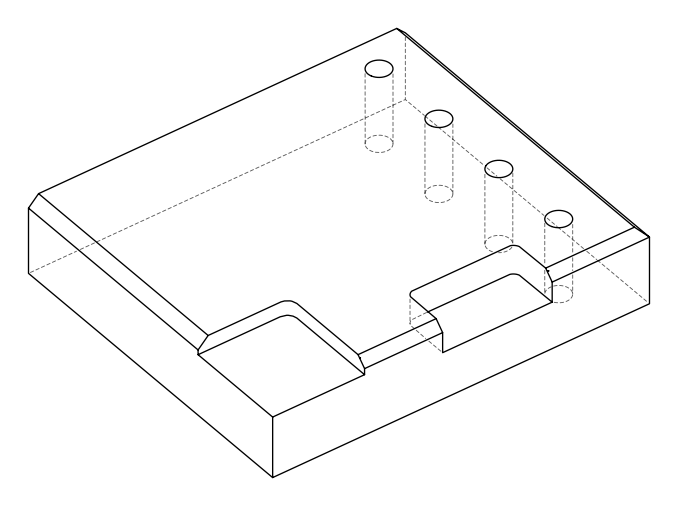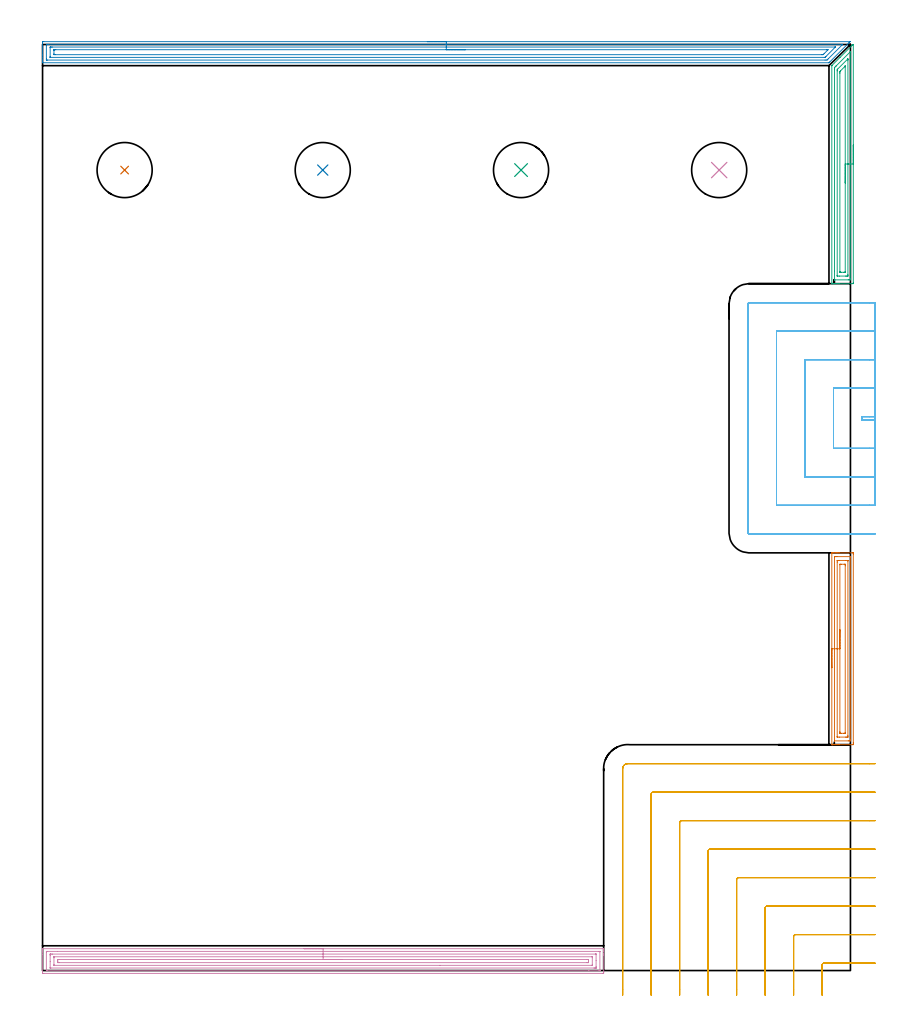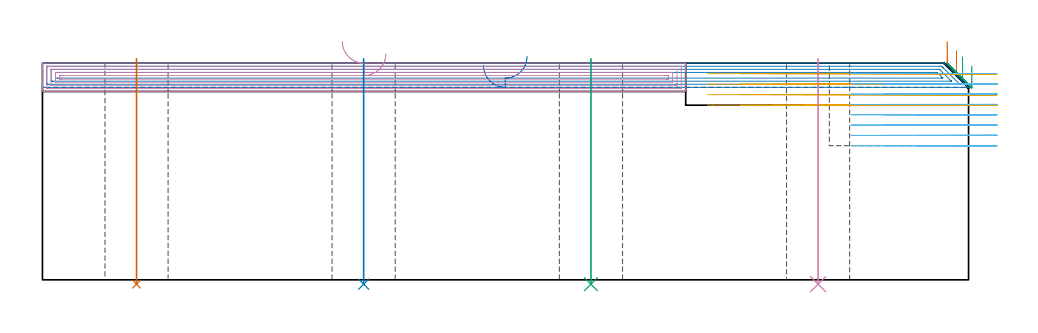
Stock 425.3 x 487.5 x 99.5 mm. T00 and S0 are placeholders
(PLAN: 10 operations, 2 tool changes, 64.8 min)
(1 AREA_MILL | FG_CHAMFER_SURFACE | UGT0205_001 | 3.51 min | 7257 mm3)
(2 AREA_MILL_1 | FG_CHAMFER_SURFACE_1 | UGT0205_001 | 13.71 min | 26191 mm3)
(3 AREA_MILL_2 | FG_CHAMFER_SURFACE_2 | UGT0205_001 | 4.14 min | 7978 mm3)
(4 AREA_MILL_3 | FG_CHAMFER_SURFACE_3 | UGT0205_001 | 12.07 min | 25519 mm3)
(5 MILL_CORNER_NOTCH_RECTANGULAR | CORNER_NOTCH_RECTANGULAR | UGT0201_094 | Follow Part, ap 5, ae 75% | 10.42 min | 296473 mm3)
(6 MILL_SLOT | SLOT_PARTIAL_RECTANGULAR | UGT0201_094 | Follow Part, ap 5, ae 75% | 19.26 min | 340600 mm3)
(7 INDEXABLE_INSERT_DRILL_THROUGH_HOLE_FROM_SOLID | STEP1HOLE | NXT0302_029 | 0.42 min | 65638 mm3)
(8 INDEXABLE_INSERT_DRILL_THROUGH_HOLE_FROM_SOLID_1 | STEP1HOLE_1 | NXT0302_029 | 0.42 min | 65663 mm3)
(9 INDEXABLE_INSERT_DRILL_THROUGH_HOLE_FROM_SOLID_2 | STEP1HOLE_2 | NXT0302_029 | 0.42 min | 65659 mm3)
(10 INDEXABLE_INSERT_DRILL_THROUGH_HOLE_FROM_SOLID_3 | STEP1HOLE_3 | NXT0302_029 | 0.42 min | 65639 mm3)
(TOOL UGT0205_001 | Chamfer Mill 20 x 3 x 45 deg. | D20 FL50 Z2)
(TOOL UGT0201_094 | End mill 20 mm | D20 FL38 Z4)
(TOOL NXT0302_029 | Index. Insert Drill 29mm [880-D2900L32-05] | D29 PA176 FL145 Z2)
(OP 1 AREA_MILL)
G17 G21 G94 G90
T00 M6
G54
G17 G0 G90 X415.5 Y159.4 S1061 M3
G43 Z109.5 H0
G94 G1 Y159.438 Z108.628 F250.
Y159.552 Z107.763
Y159.741 Z106.912
Y160.003 Z106.08
Y160.337 Z105.274
Y160.74 Z104.5
Y161.208 Z103.764
Y161.74 Z103.072
Y162.329 Z102.429
Y162.972 Z101.84
Y163.664 Z101.308
Y164.4 Z100.84
Y165.174 Z100.437
Y165.98 Z100.103
Y166.812 Z99.841
Y167.664 Z99.652
Y168.528 Z99.538
Y169.4 Z99.5
Y219.757
X415.502 Y219.89 Z99.489
X415.622 Y219.897 Z99.37
X415.75 Y219.9 Z99.249
X416.452 Z98.547
X417.078 Z97.921
X417.642 Z97.354
X417.924 Z97.073
X418.519 Z96.478
X418.801 Z96.196
X419.396 Z95.598
X426.412 Z88.585
X426.713 Y219.896 Z88.284
X426.792 Y219.89 Z88.205
X426.799 Y219.809 Z88.199
X426.8 Y219.311 Z88.2
Y119.986
X426.799 Y119.489 Z88.201
X426.795 Y119.099 Z88.203
X426.792 Y118.91 Z88.205
X426.412 Y118.9 Z88.585
X419.396 Z95.598
X418.801 Z96.196
X418.519 Z96.478
X417.924 Z97.073
X417.642 Z97.354
X417.078 Z97.921
X416.452 Z98.547
X415.888 Z99.111
X415.75 Z99.249
X415.624 Z99.368
X415.622 Z99.371
X415.502 Y118.91 Z99.488
X415.5 Y119.043 Z99.5
Y169.4
X416.914 Z98.086
X416.915 Y217.376 Z98.085
X416.916 Y217.529 Z98.084
X416.921 Y217.889 Z98.079
X417.279 Y217.897 Z97.721
X417.642 Y217.899 Z97.358
X418.154 Y217.9 Z96.846
X425.322 Y217.899 Z89.678
X425.347 Y217.897 Z89.653
X425.371 Y217.89 Z89.629
X425.379 Y217.885 Z89.621
X425.381 Y217.867 Z89.619
X425.385 Y217.681 Z89.615
Y121.424
X425.384 Y121.271 Z89.616
X425.379 Y120.911 Z89.621
X425.021 Y120.903 Z89.979
X424.658 Y120.901 Z90.342
X424.146 Y120.9 Z90.854
X416.978 Y120.901 Z98.022
X416.953 Y120.903 Z98.047
X416.929 Y120.91 Z98.071
X416.921 Y120.915 Z98.079
X416.919 Y120.933 Z98.081
X416.915 Y121.119 Z98.085
X416.914 Y169.4 Z98.086
X418.328 Z96.672
X418.329 Y215.048 Z96.671
X418.331 Y215.746 Z96.669
X418.333 Y215.842 Z96.667
X418.335 Y215.883 Z96.665
X418.376 Y215.892 Z96.624
X418.519 Y215.895 Z96.481
X419.245 Y215.9 Z95.755
X419.396 Z95.604
X422.752 Z92.248
X423.63 Y215.899 Z91.37
X423.781 Y215.896 Z91.219
X423.932 Y215.89 Z91.068
X423.965 Y215.887 Z91.035
X423.967 Y215.861 Z91.033
X423.97 Y215.811 Z91.03
X423.971 Y215.746 Z91.029
Y215.552
Y123.752
X423.969 Y123.054 Z91.031
X423.967 Y122.958 Z91.033
X423.965 Y122.917 Z91.035
X423.924 Y122.908 Z91.076
X423.781 Y122.905 Z91.219
X423.055 Y122.9 Z91.945
X422.904 Z92.096
X419.548 Z95.452
X418.67 Y122.901 Z96.33
X418.519 Y122.904 Z96.481
X418.368 Y122.91 Z96.632
X418.335 Y122.913 Z96.665
X418.333 Y122.939 Z96.667
X418.33 Y122.989 Z96.67
X418.329 Y123.054 Z96.671
X418.328 Y123.248 Z96.672
Y169.4
X419.743 Z95.257
Y213.611
X419.744 Y213.791 Z95.256
X419.747 Y213.856 Z95.253
X419.749 Y213.885 Z95.251
X419.765 Y213.89 Z95.235
X419.866 Y213.894 Z95.134
X420.273 Y213.9 Z94.727
X420.336 Z94.664
X422.027 Z92.973
X422.09 Z92.91
X422.435 Y213.894 Z92.565
X422.521 Y213.89 Z92.479
X422.551 Y213.883 Z92.449
X422.553 Y213.856 Z92.447
X422.555 Y213.784 Z92.445
X422.557 Y213.425 Z92.443
Y213.072
Y125.189
X422.556 Y125.009 Z92.444
X422.553 Y124.944 Z92.447
X422.551 Y124.915 Z92.449
X422.535 Y124.91 Z92.465
X422.434 Y124.906 Z92.566
X422.027 Y124.9 Z92.973
X421.964 Z93.036
X420.273 Z94.727
X420.21 Z94.79
X419.865 Y124.906 Z95.135
X419.779 Y124.91 Z95.221
X419.749 Y124.917 Z95.251
X419.747 Y124.944 Z95.253
X419.745 Y125.016 Z95.255
X419.743 Y125.375 Z95.257
Y125.728
Y169.4
Y170.272 Z95.295
Y171.136 Z95.409
Y171.988 Z95.598
Y172.82 Z95.86
Y173.626 Z96.194
Y174.4 Z96.597
Y175.136 Z97.066
Y175.828 Z97.597
Y176.471 Z98.186
Y177.06 Z98.829
Y177.592 Z99.522
Y178.06 Z100.257
Y178.463 Z101.031
Y178.797 Z101.837
Y179.059 Z102.669
Y179.248 Z103.521
Y179.362 Z104.386
Y179.4 Z105.257
G0 Z109.5
M5
M2
(OP 2 AREA_MILL_1)
G17 G21 G94 G90
T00 M6
G54
G17 G0 G90 X202.55 Y489. S1061 M3
G43 Z109.5 H0
Z98.4
G94 G1 X202.588 Z97.528 F250.
X202.702 Z96.664
X202.891 Z95.812
X203.153 Z94.98
X203.487 Z94.174
X203.89 Z93.4
X204.358 Z92.664
X204.889 Z91.972
X205.479 Z91.329
X206.122 Z90.74
X206.814 Z90.209
X207.55 Z89.74
X208.324 Z89.337
X209.13 Z89.003
X209.962 Z88.741
X210.813 Z88.552
X211.678 Z88.438
X212.55 Z88.4
X425.014
X425.066 Y488.995 Z88.403
X425.081 Y488.992 Z88.405
X425.066 Y488.965 Z88.432
X424.474 Y488.374 Z89.026
X414.419 Y478.318 Z99.081
X414.151 Y478.05 Z99.346
X414.003 Y477.905 Z99.491
X413.74 Y477.9 Z99.5
X0.182
X0.01 Y477.903 Z99.488
X0.006 Y477.972 Z99.419
X0. Y478.416 Z98.984
Y478.695 Z98.704
Y479.426 Z97.97
Y480.685 Z96.712
Y482.109 Z95.287
Y488.104 Z89.294
X0.002 Y488.369 Z89.029
X0.007 Y488.991 Z88.406
X0.63 Y489. Z88.4
X212.55
Y487.586 Z89.814
X420.782 Y487.585 Z89.815
X420.894
X421.005 Y487.583 Z89.817
X421.209 Y487.579 Z89.821
X421.116 Y487.474 Z89.926
X421.008 Y487.36 Z90.04
X420.894 Y487.243 Z90.157
X413.74 Y480.09 Z97.31
X413.406 Y479.76 Z97.64
X413.064 Y479.426 Z97.974
X412.951 Y479.32 Z98.08
X411.952 Y479.314 Z98.086
X2.418
X2.306 Y479.315 Z98.085
X2.084 Y479.319 Z98.081
X2.025 Y479.321 Z98.079
X2.01 Y479.332 Z98.068
X2.006 Y479.366 Z98.034
X2.003 Y479.426 Z97.974
X2. Y479.843 Z97.557
X2.001 Y486.997 Z90.403
X2.008 Y487.474 Z89.926
X2.01 Y487.572 Z89.828
X2.195 Y487.58 Z89.82
X2.308 Y487.584 Z89.816
X2.418 Y487.585 Z89.815
X3.201 Y487.586 Z89.814
X212.55
Y486.171 Z91.229
X417.054
X417.317 Y486.169 Z91.231
X417.344 Y486.167 Z91.233
X417.352 Y486.165 Z91.235
X417.35 Y486.157 Z91.243
X417.342 Y486.144 Z91.256
X417.335 Y486.134 Z91.266
X417.317 Y486.116 Z91.284
X412.415 Y481.214 Z96.186
X412.182 Y480.983 Z96.417
X411.952 Y480.758 Z96.642
X411.921 Y480.735 Z96.665
X411.9 Y480.733 Z96.667
X411.85 Y480.73 Z96.67
X411.748 Y480.729 Z96.671
X411.543 Y480.728 Z96.672
X4.206 Y480.729 Z96.671
X4.044 Y480.731 Z96.669
X4.018 Y480.732 Z96.668
X4.011 Y480.734 Z96.666
X4.008 Y480.761 Z96.639
X4.003 Y480.87 Z96.53
X4.001 Y481.008 Z96.392
X4. Y481.214 Z96.186
X4.001 Y485.891 Z91.509
X4.007 Y486.098 Z91.302
X4.01 Y486.154 Z91.246
X4.028 Y486.165 Z91.235
X4.085 Y486.167 Z91.233
X4.206 Y486.169 Z91.231
X4.615 Y486.171 Z91.229
X5.1 Y486.172 Z91.228
X212.55 Y486.171 Z91.229
Y484.757 Z92.643
X412.88
X413.247 Y484.754 Z92.646
X413.43 Y484.75 Z92.65
X413.485 Y484.745 Z92.655
X413.463 Y484.72 Z92.68
X413.194 Y484.444 Z92.956
X411.406 Y482.654 Z94.746
X411.058 Y482.307 Z95.093
X410.955 Y482.211 Z95.189
X410.9 Y482.161 Z95.239
X410.807 Y482.15 Z95.25
X410.593 Y482.146 Z95.254
X410.163 Y482.143 Z95.257
X6.855
X6.028 Y482.148 Z95.252
X6.011 Y482.149 Z95.251
X6.007 Y482.17 Z95.23
X6.002 Y482.225 Z95.175
X6. Y482.335 Z95.065
Y482.556 Z94.844
Y484.342 Z93.058
Y484.564 Z92.836
X6.002 Y484.675 Z92.725
X6.007 Y484.73 Z92.67
X6.011 Y484.751 Z92.649
X6.033 Y484.753 Z92.647
X6.889 Y484.757 Z92.643
X6.923
X212.55
X213.421 Z92.681
X214.286 Z92.795
X215.138 Z92.983
X215.97 Z93.246
X216.776 Z93.58
X217.55 Z93.982
X218.286 Z94.451
X218.978 Z94.982
X219.621 Z95.572
X220.21 Z96.215
X220.741 Z96.907
X221.21 Z97.643
X221.613 Z98.417
X221.947 Z99.223
X222.209 Z100.055
X222.398 Z100.906
X222.512 Z101.771
X222.55 Z102.643
G0 Z109.5
M5
M2
(OP 3 AREA_MILL_2)
G17 G21 G94 G90
T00 M6
G54
G17 G0 G90 X426.8 Y434.586 S1061 M3
G43 Z109.5 H0
Z98.2
G94 G1 Y434.548 Z97.329 F250.
Y434.434 Z96.464
Y434.245 Z95.612
Y433.983 Z94.78
Y433.649 Z93.974
Y433.246 Z93.2
Y432.777 Z92.464
Y432.246 Z91.772
Y431.657 Z91.129
Y431.013 Z90.54
Y430.321 Z90.009
Y429.586 Z89.54
Y428.812 Z89.137
Y428.006 Z88.803
Y427.174 Z88.541
Y426.322 Z88.352
Y425.457 Z88.238
Y424.586 Z88.2
X426.799 Y362.19 Z88.201
X426.796 Y361.799 Z88.202
X426.792 Y361.61 Z88.205
X426.412 Y361.6 Z88.585
X419.396 Z95.598
X418.803 Z96.194
X418.519 Z96.478
X417.927 Z97.07
X417.642 Z97.354
X417.073 Z97.926
X416.457 Z98.542
X415.888 Z99.111
X415.752 Z99.247
X415.626 Z99.367
X415.622 Z99.371
X415.502 Y361.61 Z99.488
X415.5 Y361.745 Z99.5
Y476.285
X415.504 Y476.394 Z99.489
X415.576 Y476.477 Z99.421
X419.835 Y480.731 Z95.165
X426.09 Y486.981 Z88.907
X426.358 Y487.239 Z88.64
X426.412 Y487.289 Z88.586
X426.597 Y487.427 Z88.401
X426.694 Y487.5 Z88.301
X426.791 Y487.556 Z88.204
X426.797 Y487.525 Z88.198
X426.8 Y487.376 Z88.2
Y424.586
X425.386 Z89.614
X425.385 Y364.125 Z89.615
X425.384 Y363.973 Z89.616
X425.379 Y363.613 Z89.621
X425.021 Y363.604 Z89.979
X424.658 Y363.601 Z90.342
X424.148 Y363.6 Z90.852
X417.132 Z97.868
X416.978 Y363.602 Z98.022
X416.953 Y363.604 Z98.047
X416.929 Y363.61 Z98.071
X416.921 Y363.616 Z98.079
X416.919 Y363.634 Z98.081
X416.915 Y363.82 Z98.085
X416.914 Y368.139 Z98.086
Y474.502
X416.916 Y475.24 Z98.084
X416.919 Y475.317 Z98.081
X416.921 Y475.351 Z98.079
X416.954 Y475.393 Z98.046
X417.297 Y475.744 Z97.703
X417.642 Y476.091 Z97.358
X417.738 Y476.187 Z97.262
X424.973 Y483.416 Z90.027
X425.104 Y483.544 Z89.896
X425.26 Y483.695 Z89.74
X425.375 Y483.805 Z89.625
X425.382 Y483.571 Z89.618
X425.384 Y483.416 Z89.616
X425.385 Y483.262 Z89.615
X425.386 Y424.586 Z89.614
X423.971 Z91.029
Y366.453
X423.969 Y365.756 Z91.031
X423.967 Y365.659 Z91.033
X423.965 Y365.619 Z91.035
X423.926 Y365.608 Z91.074
X423.781 Y365.605 Z91.219
X423.057 Y365.6 Z91.943
X422.904 Z92.096
X419.549 Z95.451
X418.672 Y365.601 Z96.328
X418.519 Y365.604 Z96.481
X418.367 Y365.61 Z96.633
X418.335 Y365.614 Z96.665
X418.333 Y365.64 Z96.667
X418.33 Y365.691 Z96.67
X418.329 Y365.756 Z96.671
X418.328 Y365.949 Z96.672
X418.329 Y473.611 Z96.671
Y473.803
X418.333 Y474.153 Z96.667
X418.336 Y474.322 Z96.664
X418.503 Y474.502 Z96.497
X418.519 Y474.519 Z96.481
X423.818 Y479.812 Z91.182
X423.858 Y479.85 Z91.142
X423.909 Y479.891 Z91.091
X423.965 Y479.921 Z91.035
X423.968 Y479.85 Z91.032
X423.97 Y479.746 Z91.03
X423.971 Y479.657 Z91.029
Y478.959
Y424.586
X422.557 Z92.443
Y367.891
X422.555 Y367.711 Z92.445
X422.553 Y367.646 Z92.447
X422.551 Y367.616 Z92.449
X422.536 Y367.61 Z92.464
X422.435 Y367.607 Z92.565
X422.027 Y367.6 Z92.973
X421.966 Z93.034
X420.273 Z94.727
X420.212 Z94.788
X419.864 Y367.607 Z95.136
X419.778 Y367.61 Z95.222
X419.749 Y367.618 Z95.251
X419.747 Y367.645 Z95.253
X419.745 Y367.717 Z95.255
X419.743 Y368.077 Z95.257
Y472.366
X419.745 Y472.719 Z95.255
X419.749 Y473.252 Z95.251
X419.754 Y473.292 Z95.246
X419.776 Y473.318 Z95.224
X419.838 Y473.384 Z95.162
X420.061 Y473.611 Z94.939
X422.467 Y476.014 Z92.533
X422.525 Y476.07 Z92.475
X422.546 Y476.086 Z92.454
X422.55 Z92.45
X422.552 Y476.082 Z92.448
X422.555 Y476.02 Z92.445
X422.557 Y475.928 Z92.443
Y475.746
Y424.586
Y423.714 Z92.481
Y422.849 Z92.595
Y421.997 Z92.784
Y421.165 Z93.046
Y420.359 Z93.38
Y419.586 Z93.783
Y418.85 Z94.251
Y418.158 Z94.782
Y417.515 Z95.372
Y416.925 Z96.015
Y416.394 Z96.707
Y415.925 Z97.443
Y415.523 Z98.217
Y415.189 Z99.023
Y414.926 Z99.855
Y414.738 Z100.706
Y414.624 Z101.571
Y414.586 Z102.443
G0 Z109.5
M5
M2
(OP 4 AREA_MILL_3)
G17 G21 G94 G90
T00 M6
G54
G17 G0 G90 X137.7 Y11.5 S1061 M3
G43 Z109.5 H0
G94 G1 X137.738 Z108.628 F250.
X137.852 Z107.763
X138.041 Z106.912
X138.303 Z106.08
X138.637 Z105.274
X139.04 Z104.5
X139.508 Z103.764
X140.04 Z103.072
X140.629 Z102.429
X141.272 Z101.84
X141.964 Z101.308
X142.7 Z100.84
X143.474 Z100.437
X144.28 Z100.103
X145.112 Z99.841
X145.964 Z99.652
X146.828 Z99.538
X147.7 Z99.5
X295.219
X295.39 Y11.498 Z99.489
X295.397 Y11.352 Z99.345
X295.4 Y11.2 Z99.2
Y10.963 Z98.962
Y10.254 Z98.249
Y9.024 Z97.021
Y8.503 Z96.497
Y7.888 Z95.883
Y-0.869 Z87.129
X295.396 Y-1.13 Z86.868
X295.39 Y-1.493 Z86.505
X295.147 Y-1.497 Z86.502
X294.772 Y-1.5 Z86.5
X0.628
X0.107 Y-1.495 Z86.503
X0.01 Y-1.492 Z86.506
X0. Y-1.39 Z86.607
Y8.503 Z96.497
Y9.9 Z97.896
Y10.254 Z98.249
Y10.963 Z98.962
Y11.2 Z99.2
X0.003 Y11.352 Z99.345
X0.01 Y11.498 Z99.489
X0.181 Y11.5 Z99.5
X147.7
Y10.086 Z98.086
X292.984
X293.157 Y10.085 Z98.085
X293.341 Y10.081 Z98.081
X293.38 Y10.079 Z98.079
X293.39 Y10.058 Z98.058
X293.394 Y10.024 Z98.024
X293.399 Y9.847 Z97.847
Y0.215 Z88.215
X293.396 Y0.079 Z88.079
X293.39 Y-0.029 Z87.971
X293.381 Y-0.079 Z87.921
X293.344 Y-0.081 Z87.919
X292.984 Y-0.085 Z87.915
X287.578 Y-0.086 Z87.914
X2.416
X2.243 Y-0.085 Z87.915
X2.059 Y-0.081 Z87.919
X2.019 Y-0.079 Z87.921
X2.01 Y-0.058 Z87.942
X2.006 Y-0.024 Z87.976
X2.001 Y0.153 Z88.153
Y9.785 Z97.785
X2.004 Y9.922 Z97.922
X2.01 Y10.03 Z98.03
X2.019 Y10.079 Z98.079
X2.056 Y10.081 Z98.081
X2.416 Y10.085 Z98.085
X7.822 Y10.086 Z98.086
X147.7
Y8.672 Z96.672
X291.024 Y8.671 Z96.671
X291.196 Y8.67 Z96.67
X291.367 Y8.666 Z96.666
X291.385 Y8.665 Z96.665
X291.39 Y8.656 Z96.656
X291.395 Y8.622 Z96.622
X291.399 Y8.569 Z96.569
X291.4 Y5.238 Z93.238
Y2.173 Z90.173
X291.398 Y1.497 Z89.497
X291.395 Y1.398 Z89.398
X291.39 Y1.349 Z89.349
X291.385 Y1.335 Z89.335
X291.364 Y1.333 Z89.333
X291.196 Y1.331 Z89.331
X290.474 Y1.329 Z89.329
X290.302 Y1.328 Z89.328
X4.376 Y1.329 Z89.329
X4.204 Y1.33 Z89.33
X4.033 Y1.334 Z89.334
X4.015 Y1.335 Z89.335
X4.01 Y1.344 Z89.344
X4.005 Y1.378 Z89.378
X4.001 Y1.431 Z89.431
X4. Y4.762 Z92.762
Y7.827 Z95.827
X4.002 Y8.503 Z96.503
X4.005 Y8.602 Z96.602
X4.01 Y8.651 Z96.651
X4.015 Y8.665 Z96.665
X4.036 Y8.667 Z96.667
X4.204 Y8.669 Z96.669
X4.926 Y8.671 Z96.671
X5.098 Y8.672 Z96.672
X147.7
Y7.257 Z95.257
X289.251
X289.309 Y7.256 Z95.256
X289.369 Y7.253 Z95.253
X289.385 Y7.251 Z95.251
X289.39 Y7.236 Z95.236
X289.393 Y7.184 Z95.184
X289.4 Y6.759 Z94.759
Y3.256 Z91.256
X289.397 Y2.815 Z90.815
X289.393 Y2.761 Z90.761
X289.391 Y2.752 Z90.752
X289.381 Y2.749 Z90.749
X289.34 Y2.746 Z90.746
X289.203 Y2.744 Z90.744
X209.2 Y2.743 Z90.743
X6.149
X6.091 Y2.744 Z90.744
X6.031 Y2.747 Z90.747
X6.014 Y2.749 Z90.749
X6.01 Y2.764 Z90.764
X6.007 Y2.816 Z90.816
X6. Y3.241 Z91.241
Y6.744 Z94.744
X6.003 Y7.185 Z95.185
X6.007 Y7.239 Z95.239
X6.009 Y7.248 Z95.248
X6.019 Y7.251 Z95.251
X6.06 Y7.254 Z95.254
X6.197 Y7.256 Z95.256
X147.7 Y7.257 Z95.257
Y5.843 Z93.843
X286.759
X287.164 Y5.841 Z93.841
X287.365 Y5.838 Z93.838
X287.384 Y5.837 Z93.837
X287.39 Y5.825 Z93.825
X287.395 Y5.788 Z93.788
X287.398 Y5.735 Z93.735
X287.4 Y5.215 Z93.215
Y5. Z93.
X287.399 Y4.34 Z92.34
X287.397 Y4.245 Z92.245
X287.392 Y4.188 Z92.188
X287.389 Y4.164 Z92.164
X287.37 Y4.162 Z92.162
X287.156 Y4.159 Z92.159
X286.726 Y4.157 Z92.157
X286.692
X8.641
X8.236 Y4.159 Z92.159
X8.035 Y4.162 Z92.162
X8.015 Y4.163 Z92.163
X8.01 Y4.175 Z92.175
X8.005 Y4.212 Z92.212
X8.002 Y4.265 Z92.265
X8. Y4.785 Z92.785
Y5. Z93.
X8.001 Y5.66 Z93.66
X8.003 Y5.755 Z93.755
X8.008 Y5.812 Z93.812
X8.011 Y5.836 Z93.836
X8.03 Y5.838 Z93.838
X8.244 Y5.841 Z93.841
X8.674 Y5.843 Z93.843
X8.708
X147.7
X148.572 Z93.881
X149.436 Z93.995
X150.288 Z94.184
X151.12 Z94.446
X151.926 Z94.78
X152.7 Z95.183
X153.436 Z95.652
X154.128 Z96.183
X154.771 Z96.772
X155.36 Z97.415
X155.892 Z98.107
X156.36 Z98.843
X156.763 Z99.617
X157.097 Z100.423
X157.359 Z101.255
X157.548 Z102.107
X157.662 Z102.972
X157.7 Z103.843
G0 Z109.5
M5
M2
(OP 5 MILL_CORNER_NOTCH_RECTANGULAR)
G17 G21 G94 G90
T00 M6
G54
G17 G0 G90 X438.3 Y3.9 S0 M3
G43 Z109.5 H0
Z94.675
G94 G1 X435.3 F250.
X411.392 F500.
G3 X410.4 Y2.908 R1.
G1 Y-10.
Y-13. F250.
G0 Z109.5
X438.3 Y18.9
Z94.675
G1 X435.3
X396.393 F500.
G3 X395.4 Y17.907 R1.
G1 Y-10.
Y-13. F250.
G0 Z109.5
X438.3 Y33.9
Z94.675
G1 X435.3
X381.393 F500.
G3 X380.4 Y32.907 R1.
G1 Y-10.
Y-13. F250.
G0 Z109.5
X438.3 Y48.9
Z94.675
G1 X435.3
X366.394 F500.
G3 X365.4 Y47.906 R1.
G1 Y-10.
Y-13. F250.
G0 Z109.5
X438.3 Y63.9
Z94.675
G1 X435.3
X351.394 F500.
G3 X350.4 Y62.906 R1.
G1 Y-10.
Y-13. F250.
G0 Z109.5
X438.3 Y78.9
Z94.675
G1 X435.3
X336.394 F500.
G3 X335.4 Y77.906 R1.
G1 Y-10.
Y-13. F250.
G0 Z109.5
X438.3 Y93.9
Z94.675
G1 X435.3
X321.395 F500.
G3 X320.4 Y92.905 R1.
G1 Y-10.
Y-13. F250.
G0 Z109.5
X438.3 Y108.9
Z94.675
G1 X435.3
X308. F500.
G3 X305.4 Y106.3 R2.6
G1 Y-10.
Y-13. F250.
G0 Z109.5
X438.3 Y3.9
Z89.85
G1 X435.3
X411.392 F500.
G3 X410.4 Y2.908 R1.
G1 Y-10.
Y-13. F250.
G0 Z109.5
X438.3 Y18.9
Z89.85
G1 X435.3
X396.393 F500.
G3 X395.4 Y17.907 R1.
G1 Y-10.
Y-13. F250.
G0 Z109.5
X438.3 Y33.9
Z89.85
G1 X435.3
X381.393 F500.
G3 X380.4 Y32.907 R1.
G1 Y-10.
Y-13. F250.
G0 Z109.5
X438.3 Y48.9
Z89.85
G1 X435.3
X366.394 F500.
G3 X365.4 Y47.906 R1.
G1 Y-10.
Y-13. F250.
G0 Z109.5
X438.3 Y63.9
Z89.85
G1 X435.3
X351.394 F500.
G3 X350.4 Y62.906 R1.
G1 Y-10.
Y-13. F250.
G0 Z109.5
X438.3 Y78.9
Z89.85
G1 X435.3
X336.394 F500.
G3 X335.4 Y77.906 R1.
G1 Y-10.
Y-13. F250.
G0 Z109.5
X438.3 Y93.9
Z89.85
G1 X435.3
X321.395 F500.
G3 X320.4 Y92.905 R1.
G1 Y-10.
Y-13. F250.
G0 Z109.5
X438.3 Y108.9
Z89.85
G1 X435.3
X308. F500.
G3 X305.4 Y106.3 R2.6
G1 Y-10.
Y-13. F250.
G0 Z109.5
X438.3 Y3.9
Z85.025
G1 X435.3
X411.392 F500.
G3 X410.4 Y2.908 R1.
G1 Y-10.
Y-13. F250.
G0 Z109.5
X438.3 Y18.9
Z85.025
G1 X435.3
X396.393 F500.
G3 X395.4 Y17.907 R1.
G1 Y-10.
Y-13. F250.
G0 Z109.5
X438.3 Y33.9
Z85.025
G1 X435.3
X381.393 F500.
G3 X380.4 Y32.907 R1.
G1 Y-10.
Y-13. F250.
G0 Z109.5
X438.3 Y48.9
Z85.025
G1 X435.3
X366.394 F500.
G3 X365.4 Y47.906 R1.
G1 Y-10.
Y-13. F250.
G0 Z109.5
X438.3 Y63.9
Z85.025
G1 X435.3
X351.394 F500.
G3 X350.4 Y62.906 R1.
G1 Y-10.
Y-13. F250.
G0 Z109.5
X438.3 Y78.9
Z85.025
G1 X435.3
X336.394 F500.
G3 X335.4 Y77.906 R1.
G1 Y-10.
Y-13. F250.
G0 Z109.5
X438.3 Y93.9
Z85.025
G1 X435.3
X321.395 F500.
G3 X320.4 Y92.905 R1.
G1 Y-10.
Y-13. F250.
G0 Z109.5
X438.3 Y108.9
Z85.025
G1 X435.3
X308. F500.
G3 X305.4 Y106.3 R2.6
G1 Y-10.
Y-13. F250.
G0 Z109.5
X438.3 Y3.9
Z80.2
G1 X435.3
X411.392 F500.
G3 X410.4 Y2.908 R1.
G1 Y-10.
Y-13. F250.
G0 Z109.5
X438.3 Y18.9
Z80.2
G1 X435.3
X396.393 F500.
G3 X395.4 Y17.907 R1.
G1 Y-10.
Y-13. F250.
G0 Z109.5
X438.3 Y33.9
Z80.2
G1 X435.3
X381.393 F500.
G3 X380.4 Y32.907 R1.
G1 Y-10.
Y-13. F250.
G0 Z109.5
X438.3 Y48.9
Z80.2
G1 X435.3
X366.394 F500.
G3 X365.4 Y47.906 R1.
G1 Y-10.
Y-13. F250.
G0 Z109.5
X438.3 Y63.9
Z80.2
G1 X435.3
X351.394 F500.
G3 X350.4 Y62.906 R1.
G1 Y-10.
Y-13. F250.
G0 Z109.5
X438.3 Y78.9
Z80.2
G1 X435.3
X336.394 F500.
G3 X335.4 Y77.906 R1.
G1 Y-10.
Y-13. F250.
G0 Z109.5
X438.3 Y93.9
Z80.2
G1 X435.3
X321.395 F500.
G3 X320.4 Y92.905 R1.
G1 Y-10.
Y-13. F250.
G0 Z109.5
X438.3 Y108.9
Z80.2
G1 X435.3
X308. F500.
G3 X305.4 Y106.3 R2.6
G1 Y-10.
Y-13. F250.
G0 Z109.5
M5
M2
(OP 6 MILL_SLOT)
G17 G21 G94 G90
T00 M6
G54
G17 G0 G90 X438.3 Y291.6 S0 M3
G43 Z109.5 H0
Z94.762
G94 G1 X435.3 F250.
X431.4 F500.
Y289.9
X435.3
X438.3 F250.
Y306.6
X435.3
X416.4 F500.
Y274.9
X435.3
X438.3 F250.
Y321.6
X435.3
X401.4 F500.
Y259.9
X435.3
X438.3 F250.
Y336.6
X435.3
X386.4 F500.
Y244.9
X435.3
X438.3 F250.
Y351.6
X435.3
X372. F500.
G3 X371.4 Y351. R0.6
G1 Y230.5
G3 X372. Y229.9 R0.6
G1 X435.3
X438.3 F250.
G0 Y291.6 Z90.025
G1 X435.3
X431.4 F500.
Y289.9
X435.3
X438.3 F250.
Y306.6
X435.3
X416.4 F500.
Y274.9
X435.3
X438.3 F250.
Y321.6
X435.3
X401.4 F500.
Y259.9
X435.3
X438.3 F250.
Y336.6
X435.3
X386.4 F500.
Y244.9
X435.3
X438.3 F250.
Y351.6
X435.3
X372. F500.
G3 X371.4 Y351. R0.6
G1 Y230.5
G3 X372. Y229.9 R0.6
G1 X435.3
X438.3 F250.
G0 Y291.6 Z85.287
G1 X435.3
X431.4 F500.
Y289.9
X435.3
X438.3 F250.
Y306.6
X435.3
X416.4 F500.
Y274.9
X435.3
X438.3 F250.
Y321.6
X435.3
X401.4 F500.
Y259.9
X435.3
X438.3 F250.
Y336.6
X435.3
X386.4 F500.
Y244.9
X435.3
X438.3 F250.
Y351.6
X435.3
X372. F500.
G3 X371.4 Y351. R0.6
G1 Y230.5
G3 X372. Y229.9 R0.6
G1 X435.3
X438.3 F250.
G0 Y291.6 Z80.55
G1 X435.3
X431.4 F500.
Y289.9
X435.3
X438.3 F250.
Y306.6
X435.3
X416.4 F500.
Y274.9
X435.3
X438.3 F250.
Y321.6
X435.3
X401.4 F500.
Y259.9
X435.3
X438.3 F250.
Y336.6
X435.3
X386.4 F500.
Y244.9
X435.3
X438.3 F250.
Y351.6
X435.3
X372. F500.
G3 X371.4 Y351. R0.6
G1 Y230.5
G3 X372. Y229.9 R0.6
G1 X435.3
X438.3 F250.
G0 Y291.6 Z75.812
G1 X435.3
X431.4 F500.
Y289.9
X435.3
X438.3 F250.
Y306.6
X435.3
X416.4 F500.
Y274.9
X435.3
X438.3 F250.
Y321.6
X435.3
X401.4 F500.
Y259.9
X435.3
X438.3 F250.
Y336.6
X435.3
X386.4 F500.
Y244.9
X435.3
X438.3 F250.
Y351.6
X435.3
X372. F500.
G3 X371.4 Y351. R0.6
G1 Y230.5
G3 X372. Y229.9 R0.6
G1 X435.3
X438.3 F250.
G0 Y291.6 Z71.075
G1 X435.3
X431.4 F500.
Y289.9
X435.3
X438.3 F250.
Y306.6
X435.3
X416.4 F500.
Y274.9
X435.3
X438.3 F250.
Y321.6
X435.3
X401.4 F500.
Y259.9
X435.3
X438.3 F250.
Y336.6
X435.3
X386.4 F500.
Y244.9
X435.3
X438.3 F250.
Y351.6
X435.3
X372. F500.
G3 X371.4 Y351. R0.6
G1 Y230.5
G3 X372. Y229.9 R0.6
G1 X435.3
X438.3 F250.
G0 Y291.6 Z66.337
G1 X435.3
X431.4 F500.
Y289.9
X435.3
X438.3 F250.
Y306.6
X435.3
X416.4 F500.
Y274.9
X435.3
X438.3 F250.
Y321.6
X435.3
X401.4 F500.
Y259.9
X435.3
X438.3 F250.
Y336.6
X435.3
X386.4 F500.
Y244.9
X435.3
X438.3 F250.
Y351.6
X435.3
X372. F500.
G3 X371.4 Y351. R0.6
G1 Y230.5
G3 X372. Y229.9 R0.6
G1 X435.3
X438.3 F250.
G0 Y291.6 Z61.6
G1 X435.3
X431.4 F500.
Y289.9
X435.3
X438.3 F250.
Y306.6
X435.3
X416.4 F500.
Y274.9
X435.3
X438.3 F250.
Y321.6
X435.3
X401.4 F500.
Y259.9
X435.3
X438.3 F250.
Y336.6
X435.3
X386.4 F500.
Y244.9
X435.3
X438.3 F250.
Y351.6
X435.3
X372. F500.
G3 X371.4 Y351. R0.6
G1 Y230.5
G3 X372. Y229.9 R0.6
G1 X435.3
X438.3 F250.
G0 Z109.5
M5
M2
(OP 7 INDEXABLE_INSERT_DRILL_THROUGH_HOLE_FROM_SOLID)
G17 G21 G94 G90
T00 M6
G54
G17 G0 G90 X43.2 Y421.4 S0 M3
G43 Z109.5 H1
G94 G81 G98 Z-2.006 F250. R101.5
G80
M5
M2
(OP 8 INDEXABLE_INSERT_DRILL_THROUGH_HOLE_FROM_SOLID_1)
G17 G21 G94 G90
T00 M6
G54
G17 G0 G90 X147.5 Y421.4 S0 M3
G43 Z109.5 H1
G94 G81 G98 Z-2.006 F250. R101.5
G80
M5
M2
(OP 9 INDEXABLE_INSERT_DRILL_THROUGH_HOLE_FROM_SOLID_2)
G17 G21 G94 G90
T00 M6
G54
G17 G0 G90 X251.9 Y421.4 S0 M3
G43 Z109.5 H1
G94 G81 G98 Z-2.006 F250. R101.5
G80
M5
M2
(OP 10 INDEXABLE_INSERT_DRILL_THROUGH_HOLE_FROM_SOLID_3)
G17 G21 G94 G90
T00 M6
G54
G17 G0 G90 X356.2 Y421.4 S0 M3
G43 Z109.5 H1
G94 G81 G98 Z-2.006 F250. R101.5
G80
M5
M2
